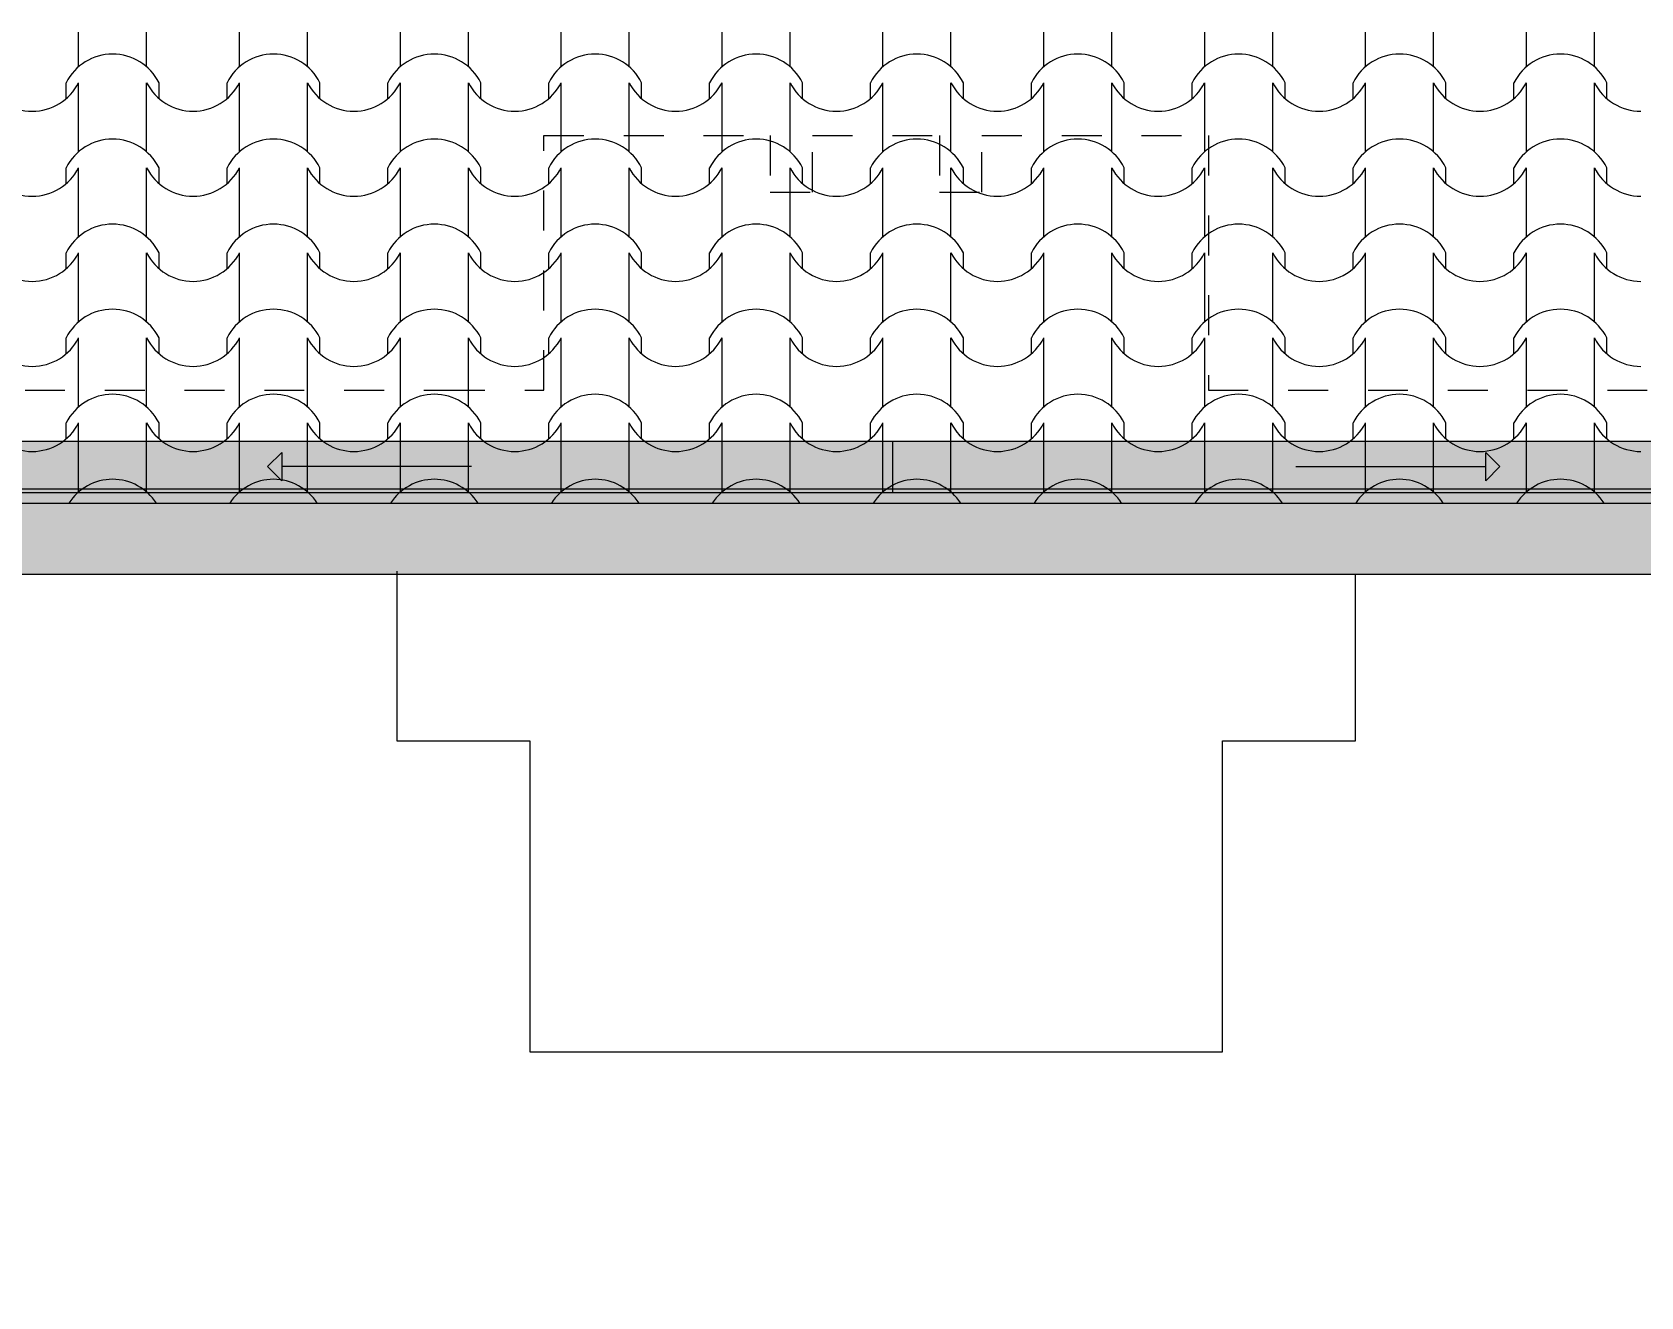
# Model space of a CAD drawing. Header units: feet. Extents: x 2791058 to 2855058, y -67651 to -26651.
# Drawn here: x 2824408 to 2830098, y -52464 to -47993 of the extents above; entities that cross this region are included whole.
import ezdxf

# ---------------------------------------------------------------- set-up
doc = ezdxf.new("R2010")
doc.units = ezdxf.units.FT
doc.header["$MEASUREMENT"] = 0
doc.linetypes.add('Dashed', pattern=[282.222223, 141.111112, -141.111112])
doc.linetypes.add('Long Dashed', pattern=[529.166651, 317.499995, -211.666656])
for name, color, linetype in [('Dimensioning - General', 7, 'Continuous'), ('Exterior walls', 7, 'Continuous'), ('Shell - Roof', 7, 'Continuous')]:
    doc.layers.add(name, color=color, linetype=linetype)
for name, color, linetype, lineweight in [('Dimensioning - General_Pen_No__1', 7, 'Continuous', 0), ('Exterior walls_Pen_No__1', 7, 'Continuous', 0), ('Model Unit - Zone_Pen_No__101', 252, 'Continuous', 0), ('Shell - Roof_Pen_No__1', 7, 'Continuous', 0), ('Shell - Roof_Pen_No__21', 7, 'Continuous', 0), ('Structural - Bearing_Pen_No__1', 7, 'Continuous', 0), ('Structural - Bearing_Pen_No__13', 54, 'Continuous', 0)]:
    doc.layers.add(name, color=color, linetype=linetype, lineweight=lineweight)
for name, color, linetype, lineweight, true_color in [('Exterior walls_Pen_No__85', 7, 'Continuous', 0, 0x80c2ff), ('Shell - Roof_Pen_No__62', 7, 'Continuous', 0, 0xaaaaaa), ('Structural - Bearing_Pen_No__82', 7, 'Continuous', 0, 0xaaaaaa)]:
    doc.layers.add(name, color=color, linetype=linetype, lineweight=lineweight, true_color=true_color)
doc.styles.add('GENERATED_STYLE_2', font='arial.ttf')
doc.dimstyles.new('GENERATED_STYLE__1', dxfattribs={"dimtxt": 250, "dimasz": 190, "dimexe": 0.18, "dimexo": 3, "dimgap": 0.09, "dimtad": 1, "dimlfac": 0.001, "dimzin": 0, "dimdsep": 46, "dimtxsty": 'GENERATED_STYLE_2', "dimblk": 'ARROWHEAD_2', "dimblk1": 'ARROWHEAD_2', "dimblk2": 'ARROWHEAD_2', "dimcen": 0.09, "dimclrd": 7, "dimclre": 7, "dimclrt": 7, "dimadec": 0, "dimazin": 0, "dimtfac": 1, "dimtdec": 4, "dimtmove": 0, "dimatfit": 3, "dimfxl": 1, "dimtolj": 1, "dimtzin": 0, "dimarcsym": 0})
doc.dimstyles.new('GENERATED_STYLE__2', dxfattribs={"dimtxt": 250, "dimasz": 190, "dimexe": 0.18, "dimexo": 3, "dimgap": 0.09, "dimtad": 1, "dimtih": 1, "dimtoh": 1, "dimlfac": 0.001, "dimzin": 0, "dimdsep": 46, "dimtxsty": 'GENERATED_STYLE_2', "dimblk": 'ARROWHEAD_2', "dimblk1": 'ARROWHEAD_2', "dimblk2": 'ARROWHEAD_2', "dimcen": 0.09, "dimclrd": 7, "dimclre": 7, "dimclrt": 7, "dimadec": 0, "dimazin": 0, "dimtfac": 1, "dimtdec": 4, "dimtmove": 0, "dimatfit": 3, "dimfxl": 1, "dimtolj": 1, "dimtzin": 0, "dimarcsym": 0})

# ---------------------------------------------------------------- blocks, each defined once
blk = doc.blocks.new('*X4', base_point=(2247653.8, -76425))
at = {"layer": 'Structural - Bearing_Pen_No__82', "color": 253, "linetype": 'Continuous', "lineweight": 0, "true_color": 0xaaaaaa}
for p, q in [((2824572.2, -48114.9), (2824572.2, -47993)), ((2824812.6, -48114.9), (2824812.6, -47993)), ((2825141.1, -48114.9), (2825141.1, -47993)), ((2825381.6, -48114.9), (2825381.6, -47993)), ((2825710.1, -48114.9), (2825710.1, -47993)), ((2825950.6, -48114.9), (2825950.6, -47993)), ((2826279.1, -48114.9), (2826279.1, -47993)), ((2826519.5, -48114.9), (2826519.5, -47993)), ((2826848, -48114.9), (2826848, -47993)), ((2827088.5, -48114.9), (2827088.5, -47993)), ((2827417, -48114.9), (2827417, -47993)), ((2827657.4, -48114.9), (2827657.4, -47993)), ((2827985.9, -48114.9), (2827985.9, -47993)), ((2828226.4, -48114.9), (2828226.4, -47993)), ((2828554.9, -48114.9), (2828554.9, -47993)), ((2828795.4, -48114.9), (2828795.4, -47993)), ((2829123.9, -48114.9), (2829123.9, -47993)), ((2829364.3, -48114.9), (2829364.3, -47993)), ((2829692.8, -48114.9), (2829692.8, -47993)), ((2829933.3, -48114.9), (2829933.3, -47993)), ((2824528.2, -48227.8), (2824528.2, -48171.7)), ((2824572.2, -48293.6), (2824572.2, -48171.7)), ((2824812.6, -48293.6), (2824812.6, -48171.7)), ((2824856.7, -48227.8), (2824856.7, -48171.7)), ((2825097.1, -48227.8), (2825097.1, -48171.7)), ((2825141.1, -48293.6), (2825141.1, -48171.7)), ((2825381.6, -48293.6), (2825381.6, -48171.7)), ((2825425.6, -48227.8), (2825425.6, -48171.7)), ((2825666.1, -48227.8), (2825666.1, -48171.7)), ((2825710.1, -48293.6), (2825710.1, -48171.7)), ((2825950.6, -48293.6), (2825950.6, -48171.7)), ((2825994.6, -48227.8), (2825994.6, -48171.7)), ((2826235, -48227.8), (2826235, -48171.7)), ((2826279.1, -48293.6), (2826279.1, -48171.7)), ((2826519.5, -48293.6), (2826519.5, -48171.7)), ((2826563.5, -48227.8), (2826563.5, -48171.7)), ((2826804, -48227.8), (2826804, -48171.7)), ((2826848, -48293.6), (2826848, -48171.7)), ((2827088.5, -48293.6), (2827088.5, -48171.7)), ((2827132.5, -48227.8), (2827132.5, -48171.7)), ((2827373, -48227.8), (2827373, -48171.7)), ((2827417, -48293.6), (2827417, -48171.7)), ((2827657.4, -48293.6), (2827657.4, -48171.7)), ((2827701.5, -48227.8), (2827701.5, -48171.7)), ((2827941.9, -48227.8), (2827941.9, -48171.7)), ((2827985.9, -48293.6), (2827985.9, -48171.7)), ((2828226.4, -48293.6), (2828226.4, -48171.7)), ((2828270.4, -48227.8), (2828270.4, -48171.7)), ((2828510.9, -48227.8), (2828510.9, -48171.7)), ((2828554.9, -48293.6), (2828554.9, -48171.7)), ((2828795.4, -48293.6), (2828795.4, -48171.7)), ((2828839.4, -48227.8), (2828839.4, -48171.7)), ((2829079.8, -48227.8), (2829079.8, -48171.7)), ((2829123.9, -48293.6), (2829123.9, -48171.7)), ((2829364.3, -48293.6), (2829364.3, -48171.7)), ((2829408.3, -48227.8), (2829408.3, -48171.7)), ((2829648.8, -48227.8), (2829648.8, -48171.7)), ((2829692.8, -48293.6), (2829692.8, -48171.7)), ((2829933.3, -48293.6), (2829933.3, -48171.7)), ((2829977.3, -48227.8), (2829977.3, -48171.7)), ((2824572.2, -48415.6), (2824572.2, -48293.6)), ((2824812.6, -48415.6), (2824812.6, -48293.6)), ((2825141.1, -48415.6), (2825141.1, -48293.6)), ((2825381.6, -48415.6), (2825381.6, -48293.6)), ((2825710.1, -48415.6), (2825710.1, -48293.6)), ((2825950.6, -48415.6), (2825950.6, -48293.6)), ((2826279.1, -48415.6), (2826279.1, -48293.6)), ((2826519.5, -48415.6), (2826519.5, -48293.6)), ((2826848, -48415.6), (2826848, -48293.6)), ((2827088.5, -48415.6), (2827088.5, -48293.6)), ((2827417, -48415.6), (2827417, -48293.6)), ((2827657.4, -48415.6), (2827657.4, -48293.6)), ((2827985.9, -48415.6), (2827985.9, -48293.6)), ((2828226.4, -48415.6), (2828226.4, -48293.6)), ((2828554.9, -48415.6), (2828554.9, -48293.6)), ((2828795.4, -48415.6), (2828795.4, -48293.6)), ((2829123.9, -48415.6), (2829123.9, -48293.6)), ((2829364.3, -48415.6), (2829364.3, -48293.6)), ((2829692.8, -48415.6), (2829692.8, -48293.6)), ((2829933.3, -48415.6), (2829933.3, -48293.6)), ((2824528.2, -48528.4), (2824528.2, -48472.4)), ((2824572.2, -48594.3), (2824572.2, -48472.4)), ((2824812.6, -48594.3), (2824812.6, -48472.4)), ((2824856.7, -48528.4), (2824856.7, -48472.4)), ((2825097.1, -48528.4), (2825097.1, -48472.4)), ((2825141.1, -48594.3), (2825141.1, -48472.4)), ((2825381.6, -48594.3), (2825381.6, -48472.4)), ((2825425.6, -48528.4), (2825425.6, -48472.4)), ((2825666.1, -48528.4), (2825666.1, -48472.4)), ((2825710.1, -48594.3), (2825710.1, -48472.4)), ((2825950.6, -48594.3), (2825950.6, -48472.4)), ((2825994.6, -48528.4), (2825994.6, -48472.4)), ((2826235, -48528.4), (2826235, -48472.4)), ((2826279.1, -48594.3), (2826279.1, -48472.4)), ((2826519.5, -48594.3), (2826519.5, -48472.4)), ((2826563.5, -48528.4), (2826563.5, -48472.4)), ((2826804, -48528.4), (2826804, -48472.4)), ((2826848, -48594.3), (2826848, -48472.4)), ((2827088.5, -48594.3), (2827088.5, -48472.4)), ((2827132.5, -48528.4), (2827132.5, -48472.4)), ((2827373, -48528.4), (2827373, -48472.4)), ((2827417, -48594.3), (2827417, -48472.4)), ((2827657.4, -48594.3), (2827657.4, -48472.4)), ((2827701.5, -48528.4), (2827701.5, -48472.4)), ((2827941.9, -48528.4), (2827941.9, -48472.4)), ((2827985.9, -48594.3), (2827985.9, -48472.4)), ((2828226.4, -48594.3), (2828226.4, -48472.4)), ((2828270.4, -48528.4), (2828270.4, -48472.4)), ((2828510.9, -48528.4), (2828510.9, -48472.4)), ((2828554.9, -48594.3), (2828554.9, -48472.4)), ((2828795.4, -48594.3), (2828795.4, -48472.4)), ((2828839.4, -48528.4), (2828839.4, -48472.4)), ((2829079.8, -48528.4), (2829079.8, -48472.4)), ((2829123.9, -48594.3), (2829123.9, -48472.4)), ((2829364.3, -48594.3), (2829364.3, -48472.4)), ((2829408.3, -48528.4), (2829408.3, -48472.4)), ((2829648.8, -48528.4), (2829648.8, -48472.4)), ((2829692.8, -48594.3), (2829692.8, -48472.4)), ((2829933.3, -48594.3), (2829933.3, -48472.4)), ((2829977.3, -48528.4), (2829977.3, -48472.4)), ((2824572.2, -48716.2), (2824572.2, -48594.3)), ((2824812.6, -48716.2), (2824812.6, -48594.3)), ((2825141.1, -48716.2), (2825141.1, -48594.3)), ((2825381.6, -48716.2), (2825381.6, -48594.3)), ((2825710.1, -48716.2), (2825710.1, -48594.3)), ((2825950.6, -48716.2), (2825950.6, -48594.3)), ((2826279.1, -48716.2), (2826279.1, -48594.3)), ((2826519.5, -48716.2), (2826519.5, -48594.3)), ((2826848, -48716.2), (2826848, -48594.3)), ((2827088.5, -48716.2), (2827088.5, -48594.3)), ((2827417, -48716.2), (2827417, -48594.3)), ((2827657.4, -48716.2), (2827657.4, -48594.3)), ((2827985.9, -48716.2), (2827985.9, -48594.3)), ((2828226.4, -48716.2), (2828226.4, -48594.3)), ((2828554.9, -48716.2), (2828554.9, -48594.3)), ((2828795.4, -48716.2), (2828795.4, -48594.3)), ((2829123.9, -48716.2), (2829123.9, -48594.3)), ((2829364.3, -48716.2), (2829364.3, -48594.3)), ((2829692.8, -48716.2), (2829692.8, -48594.3)), ((2829933.3, -48716.2), (2829933.3, -48594.3)), ((2824528.2, -48829.1), (2824528.2, -48773)), ((2824572.2, -48895), (2824572.2, -48773)), ((2824812.6, -48895), (2824812.6, -48773)), ((2824856.7, -48829.1), (2824856.7, -48773)), ((2825097.1, -48829.1), (2825097.1, -48773)), ((2825141.1, -48895), (2825141.1, -48773)), ((2825381.6, -48895), (2825381.6, -48773)), ((2825425.6, -48829.1), (2825425.6, -48773)), ((2825666.1, -48829.1), (2825666.1, -48773)), ((2825710.1, -48895), (2825710.1, -48773)), ((2825950.6, -48895), (2825950.6, -48773)), ((2825994.6, -48829.1), (2825994.6, -48773)), ((2826235, -48829.1), (2826235, -48773)), ((2826279.1, -48895), (2826279.1, -48773)), ((2826519.5, -48895), (2826519.5, -48773)), ((2826563.5, -48829.1), (2826563.5, -48773)), ((2826804, -48829.1), (2826804, -48773)), ((2826848, -48895), (2826848, -48773)), ((2827088.5, -48895), (2827088.5, -48773)), ((2827132.5, -48829.1), (2827132.5, -48773)), ((2827373, -48829.1), (2827373, -48773)), ((2827417, -48895), (2827417, -48773)), ((2827657.4, -48895), (2827657.4, -48773)), ((2827701.5, -48829.1), (2827701.5, -48773)), ((2827941.9, -48829.1), (2827941.9, -48773)), ((2827985.9, -48895), (2827985.9, -48773)), ((2828226.4, -48895), (2828226.4, -48773)), ((2828270.4, -48829.1), (2828270.4, -48773)), ((2828510.9, -48829.1), (2828510.9, -48773)), ((2828554.9, -48895), (2828554.9, -48773)), ((2828795.4, -48895), (2828795.4, -48773)), ((2828839.4, -48829.1), (2828839.4, -48773)), ((2829079.8, -48829.1), (2829079.8, -48773)), ((2829123.9, -48895), (2829123.9, -48773)), ((2829364.3, -48895), (2829364.3, -48773)), ((2829408.3, -48829.1), (2829408.3, -48773)), ((2829648.8, -48829.1), (2829648.8, -48773)), ((2829692.8, -48895), (2829692.8, -48773)), ((2829933.3, -48895), (2829933.3, -48773)), ((2829977.3, -48829.1), (2829977.3, -48773)), ((2824572.2, -49016.9), (2824572.2, -48895)), ((2824812.6, -49016.9), (2824812.6, -48895)), ((2825141.1, -49016.9), (2825141.1, -48895)), ((2825381.6, -49016.9), (2825381.6, -48895)), ((2825710.1, -49016.9), (2825710.1, -48895)), ((2825950.6, -49016.9), (2825950.6, -48895)), ((2826279.1, -49016.9), (2826279.1, -48895)), ((2826519.5, -49016.9), (2826519.5, -48895)), ((2826848, -49016.9), (2826848, -48895)), ((2827088.5, -49016.9), (2827088.5, -48895)), ((2827417, -49016.9), (2827417, -48895)), ((2827657.4, -49016.9), (2827657.4, -48895)), ((2827985.9, -49016.9), (2827985.9, -48895)), ((2828226.4, -49016.9), (2828226.4, -48895)), ((2828554.9, -49016.9), (2828554.9, -48895)), ((2828795.4, -49016.9), (2828795.4, -48895)), ((2829123.9, -49016.9), (2829123.9, -48895)), ((2829364.3, -49016.9), (2829364.3, -48895)), ((2829692.8, -49016.9), (2829692.8, -48895)), ((2829933.3, -49016.9), (2829933.3, -48895)), ((2824528.2, -49129.8), (2824528.2, -49073.7)), ((2824572.2, -49195.6), (2824572.2, -49073.7)), ((2824812.6, -49195.6), (2824812.6, -49073.7)), ((2824856.7, -49129.8), (2824856.7, -49073.7)), ((2825097.1, -49129.8), (2825097.1, -49073.7)), ((2825141.1, -49195.6), (2825141.1, -49073.7)), ((2825381.6, -49195.6), (2825381.6, -49073.7)), ((2825425.6, -49129.8), (2825425.6, -49073.7)), ((2825666.1, -49129.8), (2825666.1, -49073.7)), ((2825710.1, -49195.6), (2825710.1, -49073.7)), ((2825950.6, -49195.6), (2825950.6, -49073.7)), ((2825994.6, -49129.8), (2825994.6, -49073.7)), ((2826235, -49129.8), (2826235, -49073.7)), ((2826279.1, -49195.6), (2826279.1, -49073.7)), ((2826519.5, -49195.6), (2826519.5, -49073.7)), ((2826563.5, -49129.8), (2826563.5, -49073.7)), ((2826804, -49129.8), (2826804, -49073.7)), ((2826848, -49195.6), (2826848, -49073.7)), ((2827088.5, -49195.6), (2827088.5, -49073.7)), ((2827132.5, -49129.8), (2827132.5, -49073.7)), ((2827373, -49129.8), (2827373, -49073.7)), ((2827417, -49195.6), (2827417, -49073.7)), ((2827657.4, -49195.6), (2827657.4, -49073.7)), ((2827701.5, -49129.8), (2827701.5, -49073.7)), ((2827941.9, -49129.8), (2827941.9, -49073.7)), ((2827985.9, -49195.6), (2827985.9, -49073.7)), ((2828226.4, -49195.6), (2828226.4, -49073.7)), ((2828270.4, -49129.8), (2828270.4, -49073.7)), ((2828510.9, -49129.8), (2828510.9, -49073.7)), ((2828554.9, -49195.6), (2828554.9, -49073.7)), ((2828795.4, -49195.6), (2828795.4, -49073.7)), ((2828839.4, -49129.8), (2828839.4, -49073.7)), ((2829079.8, -49129.8), (2829079.8, -49073.7)), ((2829123.9, -49195.6), (2829123.9, -49073.7)), ((2829364.3, -49195.6), (2829364.3, -49073.7)), ((2829408.3, -49129.8), (2829408.3, -49073.7)), ((2829648.8, -49129.8), (2829648.8, -49073.7)), ((2829692.8, -49195.6), (2829692.8, -49073.7)), ((2829933.3, -49195.6), (2829933.3, -49073.7)), ((2829977.3, -49129.8), (2829977.3, -49073.7)), ((2824572.2, -49317.6), (2824572.2, -49195.6)), ((2824812.6, -49317.6), (2824812.6, -49195.6)), ((2825141.1, -49317.6), (2825141.1, -49195.6)), ((2825381.6, -49317.6), (2825381.6, -49195.6)), ((2825710.1, -49317.6), (2825710.1, -49195.6)), ((2825950.6, -49317.6), (2825950.6, -49195.6)), ((2826279.1, -49317.6), (2826279.1, -49195.6)), ((2826519.5, -49317.6), (2826519.5, -49195.6)), ((2826848, -49317.6), (2826848, -49195.6)), ((2827088.5, -49317.6), (2827088.5, -49195.6)), ((2827417, -49317.6), (2827417, -49195.6)), ((2827657.4, -49317.6), (2827657.4, -49195.6)), ((2827985.9, -49317.6), (2827985.9, -49195.6)), ((2828226.4, -49317.6), (2828226.4, -49195.6)), ((2828554.9, -49317.6), (2828554.9, -49195.6)), ((2828795.4, -49317.6), (2828795.4, -49195.6)), ((2829123.9, -49317.6), (2829123.9, -49195.6)), ((2829364.3, -49317.6), (2829364.3, -49195.6)), ((2829692.8, -49317.6), (2829692.8, -49195.6)), ((2829933.3, -49317.6), (2829933.3, -49195.6)), ((2824528.2, -49430.4), (2824528.2, -49374.4)), ((2824572.2, -49496.3), (2824572.2, -49374.4)), ((2824812.6, -49496.3), (2824812.6, -49374.4)), ((2824856.7, -49430.4), (2824856.7, -49374.4)), ((2825097.1, -49430.4), (2825097.1, -49374.4)), ((2825141.1, -49496.3), (2825141.1, -49374.4)), ((2825381.6, -49496.3), (2825381.6, -49374.4)), ((2825425.6, -49430.4), (2825425.6, -49374.4)), ((2825666.1, -49430.4), (2825666.1, -49374.4)), ((2825710.1, -49496.3), (2825710.1, -49374.4)), ((2825950.6, -49496.3), (2825950.6, -49374.4)), ((2825994.6, -49430.4), (2825994.6, -49374.4)), ((2826235, -49430.4), (2826235, -49374.4)), ((2826279.1, -49496.3), (2826279.1, -49374.4)), ((2826519.5, -49496.3), (2826519.5, -49374.4)), ((2826563.5, -49430.4), (2826563.5, -49374.4)), ((2826804, -49430.4), (2826804, -49374.4)), ((2826848, -49496.3), (2826848, -49374.4)), ((2827088.5, -49496.3), (2827088.5, -49374.4)), ((2827132.5, -49430.4), (2827132.5, -49374.4)), ((2827373, -49430.4), (2827373, -49374.4)), ((2827417, -49496.3), (2827417, -49374.4)), ((2827657.4, -49496.3), (2827657.4, -49374.4)), ((2827701.5, -49430.4), (2827701.5, -49374.4)), ((2827941.9, -49430.4), (2827941.9, -49374.4)), ((2827985.9, -49496.3), (2827985.9, -49374.4)), ((2828226.4, -49496.3), (2828226.4, -49374.4)), ((2828270.4, -49430.4), (2828270.4, -49374.4)), ((2828510.9, -49430.4), (2828510.9, -49374.4)), ((2828554.9, -49496.3), (2828554.9, -49374.4)), ((2828795.4, -49496.3), (2828795.4, -49374.4)), ((2828839.4, -49430.4), (2828839.4, -49374.4)), ((2829079.8, -49430.4), (2829079.8, -49374.4)), ((2829123.9, -49496.3), (2829123.9, -49374.4)), ((2829364.3, -49496.3), (2829364.3, -49374.4)), ((2829408.3, -49430.4), (2829408.3, -49374.4)), ((2829648.8, -49430.4), (2829648.8, -49374.4)), ((2829692.8, -49496.3), (2829692.8, -49374.4)), ((2829933.3, -49496.3), (2829933.3, -49374.4)), ((2829977.3, -49430.4), (2829977.3, -49374.4)), ((2824572.2, -49618.3), (2824572.2, -49496.3)), ((2824812.6, -49618.3), (2824812.6, -49496.3)), ((2825141.1, -49618.3), (2825141.1, -49496.3)), ((2825381.6, -49618.3), (2825381.6, -49496.3)), ((2825710.1, -49618.3), (2825710.1, -49496.3)), ((2825950.6, -49618.3), (2825950.6, -49496.3)), ((2826279.1, -49618.3), (2826279.1, -49496.3)), ((2826519.5, -49618.3), (2826519.5, -49496.3)), ((2826848, -49618.3), (2826848, -49496.3)), ((2827088.5, -49618.3), (2827088.5, -49496.3)), ((2827417, -49618.3), (2827417, -49496.3)), ((2827657.4, -49618.3), (2827657.4, -49496.3)), ((2827985.9, -49618.3), (2827985.9, -49496.3)), ((2828226.4, -49618.3), (2828226.4, -49496.3)), ((2828554.9, -49618.3), (2828554.9, -49496.3)), ((2828795.4, -49618.3), (2828795.4, -49496.3)), ((2829123.9, -49618.3), (2829123.9, -49496.3)), ((2829364.3, -49618.3), (2829364.3, -49496.3)), ((2829692.8, -49618.3), (2829692.8, -49496.3)), ((2829933.3, -49618.3), (2829933.3, -49496.3))]:
    blk.add_line(p, q, dxfattribs=at)
for centre, radius, start, end in [((2824692.4, -48254.3), 183.9, 26.7044, 153.2956), ((2825261.4, -48254.3), 183.9, 26.7044, 153.2956), ((2825830.3, -48254.3), 183.9, 26.7044, 153.2956), ((2826399.3, -48254.3), 183.9, 26.7044, 153.2956), ((2826968.3, -48254.3), 183.9, 26.7044, 153.2956), ((2827537.2, -48254.3), 183.9, 26.7044, 153.2956), ((2828106.2, -48254.3), 183.9, 26.7044, 153.2956), ((2828675.1, -48254.3), 183.9, 26.7044, 153.2956), ((2829244.1, -48254.3), 183.9, 26.7044, 153.2956), ((2829813.1, -48254.3), 183.9, 26.7044, 153.2956), ((2824408.5, -48087.8), 184.9, 206.9885, 269.8295), ((2824407.4, -48087.8), 184.9, 270.1705, 333.0115), ((2824977.4, -48087.8), 184.9, 206.9885, 269.8295), ((2824976.3, -48087.8), 184.9, 270.1705, 333.0115), ((2825546.4, -48087.8), 184.9, 206.9885, 269.8295), ((2825545.3, -48087.8), 184.9, 270.1705, 333.0115), ((2826115.4, -48087.8), 184.9, 206.9885, 269.8295), ((2826114.3, -48087.8), 184.9, 270.1705, 333.0115), ((2826684.3, -48087.8), 184.9, 206.9885, 269.8295), ((2826683.2, -48087.8), 184.9, 270.1705, 333.0115), ((2827253.3, -48087.8), 184.9, 206.9885, 269.8295), ((2827252.2, -48087.8), 184.9, 270.1705, 333.0115), ((2827822.2, -48087.8), 184.9, 206.9885, 269.8295), ((2827821.1, -48087.8), 184.9, 270.1705, 333.0115), ((2828391.2, -48087.8), 184.9, 206.9885, 269.8295), ((2828390.1, -48087.8), 184.9, 270.1705, 333.0115), ((2828960.2, -48087.8), 184.9, 206.9885, 269.8295), ((2828959.1, -48087.8), 184.9, 270.1705, 333.0115), ((2829529.1, -48087.8), 184.9, 206.9885, 269.8295), ((2829528, -48087.8), 184.9, 270.1705, 333.0115), ((2830098.1, -48087.8), 184.9, 206.9885, 269.8295), ((2824692.4, -48555), 183.9, 26.7044, 153.2956), ((2825261.4, -48555), 183.9, 26.7044, 153.2956), ((2825830.3, -48555), 183.9, 26.7044, 153.2956), ((2826399.3, -48555), 183.9, 26.7044, 153.2956), ((2826968.3, -48555), 183.9, 26.7044, 153.2956), ((2827537.2, -48555), 183.9, 26.7044, 153.2956), ((2828106.2, -48555), 183.9, 26.7044, 153.2956), ((2828675.1, -48555), 183.9, 26.7044, 153.2956), ((2829244.1, -48555), 183.9, 26.7044, 153.2956), ((2829813.1, -48555), 183.9, 26.7044, 153.2956), ((2824408.5, -48388.4), 184.9, 206.9885, 269.8295), ((2824407.4, -48388.4), 184.9, 270.1705, 333.0115), ((2824977.4, -48388.4), 184.9, 206.9885, 269.8295), ((2824976.3, -48388.4), 184.9, 270.1705, 333.0115), ((2825546.4, -48388.4), 184.9, 206.9885, 269.8295), ((2825545.3, -48388.4), 184.9, 270.1705, 333.0115), ((2826115.4, -48388.4), 184.9, 206.9885, 269.8295), ((2826114.3, -48388.4), 184.9, 270.1705, 333.0115), ((2826684.3, -48388.4), 184.9, 206.9885, 269.8295), ((2826683.2, -48388.4), 184.9, 270.1705, 333.0115), ((2827253.3, -48388.4), 184.9, 206.9885, 269.8295), ((2827252.2, -48388.4), 184.9, 270.1705, 333.0115), ((2827822.2, -48388.4), 184.9, 206.9885, 269.8295), ((2827821.1, -48388.4), 184.9, 270.1705, 333.0115), ((2828391.2, -48388.4), 184.9, 206.9885, 269.8295), ((2828390.1, -48388.4), 184.9, 270.1705, 333.0115), ((2828960.2, -48388.4), 184.9, 206.9885, 269.8295), ((2828959.1, -48388.4), 184.9, 270.1705, 333.0115), ((2829529.1, -48388.4), 184.9, 206.9885, 269.8295), ((2829528, -48388.4), 184.9, 270.1705, 333.0115), ((2830098.1, -48388.4), 184.9, 206.9885, 269.8295), ((2824692.4, -48855.7), 183.9, 26.7044, 153.2956), ((2825261.4, -48855.7), 183.9, 26.7044, 153.2956), ((2825830.3, -48855.7), 183.9, 26.7044, 153.2956), ((2826399.3, -48855.7), 183.9, 26.7044, 153.2956), ((2826968.3, -48855.7), 183.9, 26.7044, 153.2956), ((2827537.2, -48855.7), 183.9, 26.7044, 153.2956), ((2828106.2, -48855.7), 183.9, 26.7044, 153.2956), ((2828675.1, -48855.7), 183.9, 26.7044, 153.2956), ((2829244.1, -48855.7), 183.9, 26.7044, 153.2956), ((2829813.1, -48855.7), 183.9, 26.7044, 153.2956), ((2824408.5, -48689.1), 184.9, 206.9885, 269.8295), ((2824407.4, -48689.1), 184.9, 270.1705, 333.0115), ((2824977.4, -48689.1), 184.9, 206.9885, 269.8295), ((2824976.3, -48689.1), 184.9, 270.1705, 333.0115), ((2825546.4, -48689.1), 184.9, 206.9885, 269.8295), ((2825545.3, -48689.1), 184.9, 270.1705, 333.0115), ((2826115.4, -48689.1), 184.9, 206.9885, 269.8295), ((2826114.3, -48689.1), 184.9, 270.1705, 333.0115), ((2826684.3, -48689.1), 184.9, 206.9885, 269.8295), ((2826683.2, -48689.1), 184.9, 270.1705, 333.0115), ((2827253.3, -48689.1), 184.9, 206.9885, 269.8295), ((2827252.2, -48689.1), 184.9, 270.1705, 333.0115), ((2827822.2, -48689.1), 184.9, 206.9885, 269.8295), ((2827821.1, -48689.1), 184.9, 270.1705, 333.0115), ((2828391.2, -48689.1), 184.9, 206.9885, 269.8295), ((2828390.1, -48689.1), 184.9, 270.1705, 333.0115), ((2828960.2, -48689.1), 184.9, 206.9885, 269.8295), ((2828959.1, -48689.1), 184.9, 270.1705, 333.0115), ((2829529.1, -48689.1), 184.9, 206.9885, 269.8295), ((2829528, -48689.1), 184.9, 270.1705, 333.0115), ((2830098.1, -48689.1), 184.9, 206.9885, 269.8295), ((2824692.4, -49156.3), 183.9, 26.7044, 153.2956), ((2825261.4, -49156.3), 183.9, 26.7044, 153.2956), ((2825830.3, -49156.3), 183.9, 26.7044, 153.2956), ((2826399.3, -49156.3), 183.9, 26.7044, 153.2956), ((2826968.3, -49156.3), 183.9, 26.7044, 153.2956), ((2827537.2, -49156.3), 183.9, 26.7044, 153.2956), ((2828106.2, -49156.3), 183.9, 26.7044, 153.2956), ((2828675.1, -49156.3), 183.9, 26.7044, 153.2956), ((2829244.1, -49156.3), 183.9, 26.7044, 153.2956), ((2829813.1, -49156.3), 183.9, 26.7044, 153.2956), ((2824408.5, -48989.8), 184.9, 206.9885, 269.8295), ((2824407.4, -48989.8), 184.9, 270.1705, 333.0115), ((2824977.4, -48989.8), 184.9, 206.9885, 269.8295), ((2824976.3, -48989.8), 184.9, 270.1705, 333.0115), ((2825546.4, -48989.8), 184.9, 206.9885, 269.8295), ((2825545.3, -48989.8), 184.9, 270.1705, 333.0115), ((2826115.4, -48989.8), 184.9, 206.9885, 269.8295), ((2826114.3, -48989.8), 184.9, 270.1705, 333.0115), ((2826684.3, -48989.8), 184.9, 206.9885, 269.8295), ((2826683.2, -48989.8), 184.9, 270.1705, 333.0115), ((2827253.3, -48989.8), 184.9, 206.9885, 269.8295), ((2827252.2, -48989.8), 184.9, 270.1705, 333.0115), ((2827822.2, -48989.8), 184.9, 206.9885, 269.8295), ((2827821.1, -48989.8), 184.9, 270.1705, 333.0115), ((2828391.2, -48989.8), 184.9, 206.9885, 269.8295), ((2828390.1, -48989.8), 184.9, 270.1705, 333.0115), ((2828960.2, -48989.8), 184.9, 206.9885, 269.8295), ((2828959.1, -48989.8), 184.9, 270.1705, 333.0115), ((2829529.1, -48989.8), 184.9, 206.9885, 269.8295), ((2829528, -48989.8), 184.9, 270.1705, 333.0115), ((2830098.1, -48989.8), 184.9, 206.9885, 269.8295), ((2824692.4, -49457), 183.9, 26.7044, 153.2956), ((2825261.4, -49457), 183.9, 26.7044, 153.2956), ((2825830.3, -49457), 183.9, 26.7044, 153.2956), ((2826399.3, -49457), 183.9, 26.7044, 153.2956), ((2826968.3, -49457), 183.9, 26.7044, 153.2956), ((2827537.2, -49457), 183.9, 26.7044, 153.2956), ((2828106.2, -49457), 183.9, 26.7044, 153.2956), ((2828675.1, -49457), 183.9, 26.7044, 153.2956), ((2829244.1, -49457), 183.9, 26.7044, 153.2956), ((2829813.1, -49457), 183.9, 26.7044, 153.2956), ((2824408.5, -49290.5), 184.9, 206.9885, 269.8295), ((2824407.4, -49290.5), 184.9, 270.1705, 333.0115), ((2824977.4, -49290.5), 184.9, 206.9885, 269.8295), ((2824976.3, -49290.5), 184.9, 270.1705, 333.0115), ((2825546.4, -49290.5), 184.9, 206.9885, 269.8295), ((2825545.3, -49290.5), 184.9, 270.1705, 333.0115), ((2826115.4, -49290.5), 184.9, 206.9885, 269.8295), ((2826114.3, -49290.5), 184.9, 270.1705, 333.0115), ((2826684.3, -49290.5), 184.9, 206.9885, 269.8295), ((2826683.2, -49290.5), 184.9, 270.1705, 333.0115), ((2827253.3, -49290.5), 184.9, 206.9885, 269.8295), ((2827252.2, -49290.5), 184.9, 270.1705, 333.0115), ((2827822.2, -49290.5), 184.9, 206.9885, 269.8295), ((2827821.1, -49290.5), 184.9, 270.1705, 333.0115), ((2828391.2, -49290.5), 184.9, 206.9885, 269.8295), ((2828390.1, -49290.5), 184.9, 270.1705, 333.0115), ((2828960.2, -49290.5), 184.9, 206.9885, 269.8295), ((2828959.1, -49290.5), 184.9, 270.1705, 333.0115), ((2829529.1, -49290.5), 184.9, 206.9885, 269.8295), ((2829528, -49290.5), 184.9, 270.1705, 333.0115), ((2830098.1, -49290.5), 184.9, 206.9885, 269.8295), ((2824692.4, -49757.7), 183.9, 32.6264, 147.3736), ((2825261.4, -49757.7), 183.9, 32.6264, 147.3736), ((2825830.3, -49757.7), 183.9, 32.6264, 147.3736), ((2826399.3, -49757.7), 183.9, 32.6264, 147.3736), ((2826968.3, -49757.7), 183.9, 32.6264, 147.3736), ((2827537.2, -49757.7), 183.9, 32.6264, 147.3736), ((2828106.2, -49757.7), 183.9, 32.6264, 147.3736), ((2828675.1, -49757.7), 183.9, 32.6264, 147.3736), ((2829244.1, -49757.7), 183.9, 32.6264, 147.3736), ((2829813.1, -49757.7), 183.9, 32.6264, 147.3736)]:
    blk.add_arc(centre, radius, start, end, dxfattribs=at)
blk = doc.blocks.new('Fill_2', base_point=(2247653.8, -74225))
at = {"layer": 'Structural - Bearing_Pen_No__1', "color": 7, "linetype": 'Continuous', "lineweight": 0}
blk.add_line((2819418.2, -49658.5), (2835418.2, -49658.5), dxfattribs=at)
at = {"layer": 'Structural - Bearing_Pen_No__82', "color": 253, "linetype": 'Continuous', "lineweight": 0, "true_color": 0xaaaaaa}
blk.add_blockref('*X4', (2247653.8, -76425), dxfattribs=at)
blk = doc.blocks.new('Wall_1', base_point=(2835368.2, -49620.1))
at = {"layer": 'Exterior walls_Pen_No__85', "linetype": 'Continuous', "lineweight": 0, "true_color": 0x80c2ff}
blk.add_hatch(color=151, dxfattribs=at).paths.add_polyline_path([(2823949.1, -49440.1), (2823949.1, -49620.1), (2830878.2, -49620.1), (2830878.2, -49440.1)])
at = {"layer": 'Exterior walls_Pen_No__1', "color": 7, "linetype": 'Continuous', "lineweight": 0, "flags": 128}
for points in [[(2835368.2, -49440.1), (2820018.2, -49440.1)], [(2820018.2, -49620.1), (2835368.2, -49620.1)]]:
    blk.add_lwpolyline(points, dxfattribs=at)
blk = doc.blocks.new('Line_11', base_point=(2828877.5, -49528.6))
at = {"layer": 'Shell - Roof', "linetype": 'Continuous', "lineweight": 0, "true_color": 0x000000}
blk.add_hatch(color=18, dxfattribs=at).paths.add_polyline_path([(2829599.4, -49528.6), (2829549.4, -49478.6), (2829549.4, -49578.6)])
at = {"layer": 'Shell - Roof_Pen_No__1', "color": 7, "linetype": 'Continuous', "lineweight": 0}
for p, q in [((2829599.4, -49528.6), (2829549.4, -49478.6)), ((2829549.4, -49578.6), (2829549.4, -49478.6)), ((2829599.4, -49528.6), (2829549.4, -49578.6))]:
    blk.add_line(p, q, dxfattribs=at)
at = {"layer": 'Shell - Roof_Pen_No__21', "color": 7, "linetype": 'Continuous', "lineweight": 0}
blk.add_line((2828877.5, -49528.6), (2829549.4, -49528.6), dxfattribs=at)
blk = doc.blocks.new('Line_14', base_point=(2825962.3, -49528.6))
at = {"layer": 'Shell - Roof', "linetype": 'Continuous', "lineweight": 0, "true_color": 0x000000}
blk.add_hatch(color=18, dxfattribs=at).paths.add_polyline_path([(2825240.4, -49528.6), (2825290.4, -49578.6), (2825290.4, -49478.6)])
at = {"layer": 'Shell - Roof_Pen_No__1', "color": 7, "linetype": 'Continuous', "lineweight": 0}
for p, q in [((2825240.4, -49528.6), (2825290.4, -49478.6)), ((2825290.4, -49478.6), (2825290.4, -49578.6)), ((2825240.4, -49528.6), (2825290.4, -49578.6))]:
    blk.add_line(p, q, dxfattribs=at)
at = {"layer": 'Shell - Roof_Pen_No__21', "color": 7, "linetype": 'Continuous', "lineweight": 0}
blk.add_line((2825962.3, -49528.6), (2825290.4, -49528.6), dxfattribs=at)
blk = doc.blocks.new('*D144', base_point=(2247653.8, -76425))
at = {"layer": 'Dimensioning - General_Pen_No__1', "color": 7, "linetype": 'Continuous', "lineweight": 0, "transparency": 16777216}
for p, q in [((2835668.2, -58979.1), (2835668.2, -59354.1)), ((2835596, -59291.6), (2835740.3, -59041.6)), ((2835668.2, -59166.6), (2820068.2, -59166.6)), ((2835790.4, -59166.6), (2835668.2, -59166.6))]:
    blk.add_line(p, q, dxfattribs=at)
blk = doc.blocks.new('ARROWHEAD_2')
at = {"color": 0, "linetype": 'Continuous', "lineweight": 0}
for p, q in [((-0.378, -0.655), (0.378, 0.655)), ((0, 0), (-1, 0))]:
    blk.add_line(p, q, dxfattribs=at)
blk = doc.blocks.new('*D145', base_point=(2247653.8, -76425))
at = {"layer": 'Dimensioning - General_Pen_No__1', "color": 7, "linetype": 'Continuous', "lineweight": 0, "transparency": 16777216}
for p, q in [((2820068.2, -58979.1), (2820068.2, -59354.1)), ((2819996, -59291.6), (2820140.3, -59041.6)), ((2835596, -59291.6), (2835740.3, -59041.6)), ((2820068.2, -59166.6), (2819768.2, -59166.6)), ((2835668.2, -59166.6), (2820068.2, -59166.6))]:
    blk.add_line(p, q, dxfattribs=at)
at = {"layer": 'Dimensioning - General_Pen_No__1', "color": 7, "lineweight": 0, "transparency": 16777216, "char_height": 250, "attachment_point": 7, "style": 'GENERATED_STYLE_2'}
for s, insert in [('\\A1;30', (2820140.4, -59116.6)), ('\\A1;15.60', (2827630.5, -59116.6))]:
    blk.add_mtext(s, dxfattribs=dict(at, insert=insert))
blk = doc.blocks.new('*D149', base_point=(2247653.8, -76425))
at = {"layer": 'Dimensioning - General_Pen_No__1', "color": 7, "linetype": 'Continuous', "lineweight": 0, "transparency": 16777216}
for p, q in [((2820068.2, -59739.1), (2820068.2, -60114.1)), ((2835668.2, -59739.1), (2835668.2, -60114.1)), ((2819996, -60051.6), (2820140.3, -59801.6)), ((2835596, -60051.6), (2835740.3, -59801.6)), ((2820068.2, -59926.6), (2803568.2, -59926.6)), ((2835668.2, -59926.6), (2820068.2, -59926.6)), ((2835790.4, -59926.6), (2835668.2, -59926.6))]:
    blk.add_line(p, q, dxfattribs=at)
at = {"layer": 'Dimensioning - General_Pen_No__1', "color": 7, "lineweight": 0, "transparency": 16777216, "insert": (2827440.7, -59876.6), "char_height": 250, "attachment_point": 7, "style": 'GENERATED_STYLE_2'}
blk.add_mtext('\\A1;15.60', dxfattribs=at)
blk = doc.blocks.new('*D158', base_point=(2247653.8, -76425))
at = {"layer": 'Dimensioning - General_Pen_No__1', "color": 7, "linetype": 'Continuous', "lineweight": 0, "transparency": 16777216}
for p, q in [((2837680.8, -49786.4), (2837930.8, -49930.7)), ((2837805.8, -56158.5), (2837805.8, -49858.5)), ((2837680.8, -56086.4), (2837930.8, -56230.7)), ((2837993.3, -56158.5), (2837618.3, -56158.5)), ((2837805.8, -56280.8), (2837805.8, -56158.5))]:
    blk.add_line(p, q, dxfattribs=at)
at = {"layer": 'Dimensioning - General_Pen_No__1', "color": 7, "lineweight": 0, "transparency": 16777216, "char_height": 250, "attachment_point": 7, "rotation": 90, "style": 'GENERATED_STYLE_2'}
for s, insert in [('\\A1;30', (2837755.8, -50310.2)), ('\\A1;6.00', (2837755.8, -53530.8))]:
    blk.add_mtext(s, dxfattribs=dict(at, insert=insert))
blk = doc.blocks.new('*D162', base_point=(2247653.8, -76425))
at = {"layer": 'Dimensioning - General_Pen_No__1', "color": 7, "linetype": 'Continuous', "lineweight": 0, "transparency": 16777216}
for p, q in [((2838496.5, -49786.4), (2838746.5, -49930.7)), ((2838621.5, -56158.5), (2838621.5, -49858.5)), ((2838496.5, -56086.4), (2838746.5, -56230.7)), ((2838809, -56158.5), (2838434, -56158.5)), ((2838621.5, -56280.8), (2838621.5, -56158.5))]:
    blk.add_line(p, q, dxfattribs=at)
at = {"layer": 'Dimensioning - General_Pen_No__1', "color": 7, "lineweight": 0, "transparency": 16777216, "insert": (2838571.5, -53341.1), "char_height": 250, "attachment_point": 7, "rotation": 90, "style": 'GENERATED_STYLE_2'}
blk.add_mtext('\\A1;6.00', dxfattribs=at)

msp = doc.modelspace()

# ---------------------------------------------------------------- hatches: boundary and pattern name
at = {"layer": 'Structural - Bearing_Pen_No__13', "linetype": 'Continuous', "lineweight": 0}
msp.add_hatch(color=54, dxfattribs=at).paths.add_polyline_path([(2820018.173, -49608.549), (2820018.173, -49908.549), (2835668.173, -49908.549), (2835668.173, -49608.549)])

# ---------------------------------------------------------------- linework, layer by layer
at = {"layer": 'Model Unit - Zone_Pen_No__101', "color": 252, "linetype": 'Dashed', "lineweight": 0}
for p, q in [((2826218.173, -49258.549), (2826218.173, -48358.549)), ((2826218.173, -48358.549), (2827018.173, -48358.549)), ((2827018.173, -48358.549), (2827018.173, -48558.549)), ((2827168.173, -48558.549), (2827168.173, -48358.549)), ((2827168.173, -48358.549), (2827617.33, -48358.549)), ((2827617.33, -48358.549), (2827617.33, -48558.549)), ((2827767.33, -48558.549), (2827767.33, -48358.549)), ((2827767.33, -48358.549), (2828568.173, -48358.549)), ((2828568.173, -48358.549), (2828568.173, -49258.549)), ((2827018.173, -48558.549), (2827168.173, -48558.549)), ((2827617.33, -48558.549), (2827767.33, -48558.549)), ((2823818.173, -49258.549), (2825868.173, -49258.549)), ((2825868.173, -49258.549), (2826218.173, -49258.549)), ((2828568.173, -49258.549), (2831018.173, -49258.549))]:
    msp.add_line(p, q, dxfattribs=at)
at = {"layer": 'Shell - Roof_Pen_No__21', "color": 7, "linetype": 'Long Dashed', "lineweight": 0}
msp.add_line((2827452.34, -49620.101), (2827452.34, -49440.101), dxfattribs=at)
at = {"layer": 'Shell - Roof_Pen_No__62', "color": 253, "linetype": 'Continuous', "lineweight": 0, "true_color": 0xaaaaaa}
for p, q in [((2825698.173, -49898.309), (2825698.173, -50498.79)), ((2829088.173, -50498.79), (2829088.173, -49908.549)), ((2825698.173, -50498.79), (2826168.173, -50498.79)), ((2826168.173, -50498.79), (2826168.173, -51598.309)), ((2828618.173, -51598.309), (2828618.173, -50498.79)), ((2828618.173, -50498.79), (2829088.173, -50498.79)), ((2826168.173, -51598.309), (2828618.173, -51598.309))]:
    msp.add_line(p, q, dxfattribs=at)
at = {"layer": 'Structural - Bearing_Pen_No__1', "color": 7, "linetype": 'Continuous', "lineweight": 0, "flags": 128}
msp.add_lwpolyline([(2820018.173, -49608.549), (2820018.173, -49908.549), (2835668.173, -49908.549), (2835668.173, -49608.549)], close=True, dxfattribs=at)

# ---------------------------------------------------------------- block references
at = {"layer": 'Exterior walls', "color": 7, "lineweight": 0}
msp.add_blockref('Wall_1', (2835368.173, -49620.101), dxfattribs=at)
at = {"layer": 'Shell - Roof', "color": 7, "linetype": 'Continuous', "lineweight": 0}
for name, p in [('Line_14', (2825962.347, -49528.588)), ('Line_11', (2828877.531, -49528.588))]:
    msp.add_blockref(name, p, dxfattribs=at)
at = {"layer": 'Structural - Bearing_Pen_No__82', "color": 253, "linetype": 'Continuous', "lineweight": 0, "true_color": 0xaaaaaa}
msp.add_blockref('Fill_2', (2247653.822, -74224.967), dxfattribs=at)

# ---------------------------------------------------------------- dimensions: what is measured, and where the dimension line sits
at = {"layer": 'Dimensioning - General', "color": 7, "linetype": 'Continuous', "lineweight": 0}
for base, p1, p2, picture, middle in [((2820068.173, -59926.593), (2835668.173, -49608.549), (2820068.173, -56158.549), '*D149', (2827860.745, -59751.593)), ((2820068.173, -59166.605), (2835668.173, -49608.549), (2820068.173, -56158.549), '*D145', (2828050.46, -58991.605)), ((2835668.17293165, -59166.605349481), (2835668.17293165, -49608.54946713), (2835668.17293165, -49608.54946713), '*D144', (2835660.306632069, -58991.605349481))]:
    dim = msp.add_linear_dim(base=base, p1=p1, p2=p2, angle=180, dimstyle='GENERATED_STYLE__2', dxfattribs=at)
    dim.commit()
    dim.dimension.update_dxf_attribs({"geometry": picture, "text_midpoint": middle, "dimtype": 160})
for base, picture, middle in [((2837805.79, -49858.549), '*D158', (2837630.79, -53206.131)), ((2838621.517, -49858.549), '*D162', (2838446.517, -53016.416))]:
    dim = msp.add_linear_dim(base=base, p1=(2820068.173, -56158.549), p2=(2835668.173, -49858.549), angle=90, text='6.00', dimstyle='GENERATED_STYLE__1', dxfattribs=at)
    dim.commit()
    dim.dimension.update_dxf_attribs({"geometry": picture, "text_midpoint": middle, "dimtype": 160, "text_rotation": 90})

doc.saveas('drawing.dxf')
